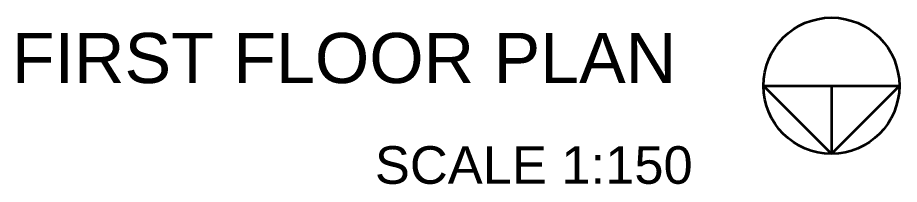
# Model space of a CAD drawing. Header units: millimetres. Extents: x 3079 to 579737, y 1565 to 1161826.
# Drawn here: x 241589 to 259203, y 780334 to 783658 of the extents above; entities that cross this region are included whole.
import ezdxf

# ---------------------------------------------------------------- set-up
doc = ezdxf.new("R2010")
doc.units = ezdxf.units.MM
doc.layers.add('1', color=7, linetype='Continuous', lineweight=35)
doc.layers.add('IG-Area', color=250, linetype='Continuous', lineweight=30)
doc.styles.get("Standard").update_dxf_attribs({"font": 'arial.ttf'})

msp = doc.modelspace()

# ---------------------------------------------------------------- linework, layer by layer
at = {"layer": '1'}
for p, q in [((257845, 780943), (256487, 782301)), ((256487, 782301), (259203, 782301)), ((257845, 782301), (257845, 780943)), ((259203, 782301), (257845, 780943))]:
    msp.add_line(p, q, dxfattribs=at)
msp.add_circle((257845, 782301), 1358, dxfattribs=at)

# ---------------------------------------------------------------- texts
at = {"layer": 'IG-Area', "attachment_point": 1}
for s, insert, char_height in [('FIRST FLOOR PLAN', (241474, 783354), 1000), ('SCALE 1:150', (248726, 781095), 750)]:
    msp.add_mtext_dynamic_manual_height_columns(s, width=38356.19, gutter_width=12.5, heights=[0], dxfattribs=dict(at, insert=insert, char_height=char_height))

doc.saveas('drawing.dxf')
